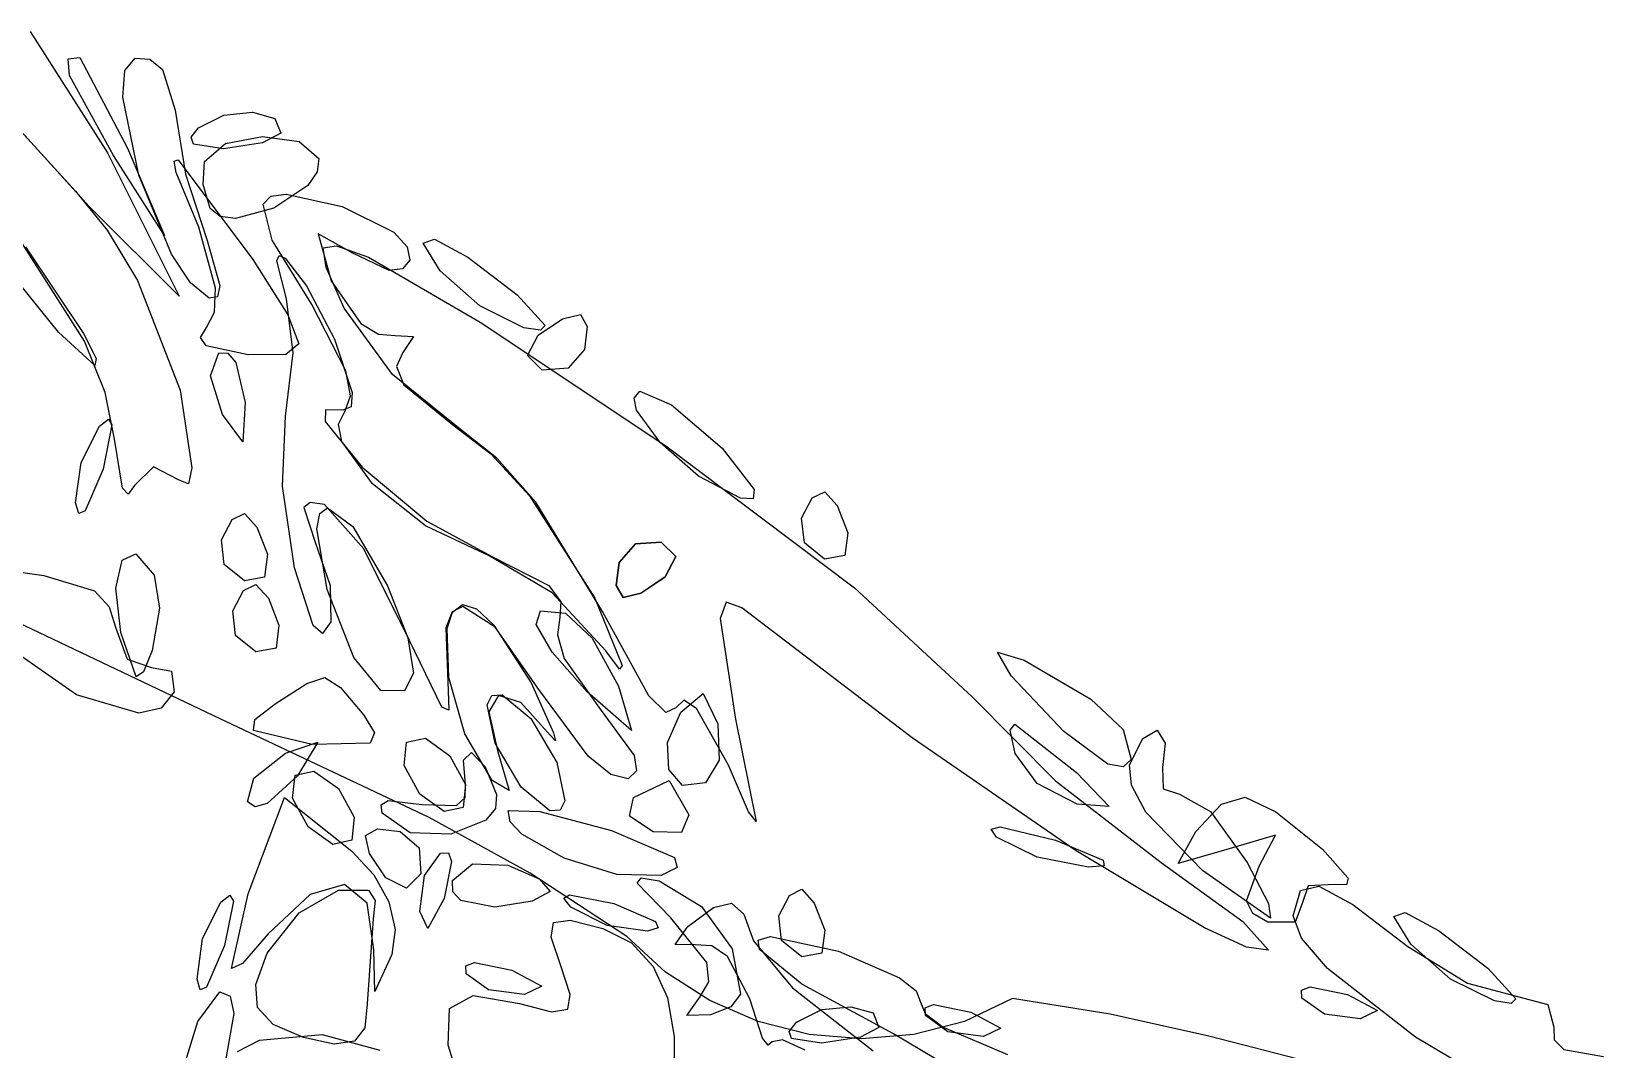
# Model space of a CAD drawing. Extents: x -886 to 651, y -59 to 942.
# Drawn here: x -323.08 to -292.99, y 203.88 to 223.37 of the extents above; entities that cross this region are included whole.
import ezdxf

# ---------------------------------------------------------------- set-up
doc = ezdxf.new("R2010")
doc.units = 0

msp = doc.modelspace()

# ---------------------------------------------------------------- linework, layer by layer
at = {"layer": 'IMAGES'}
for p, q in [((-319.465303, 210.210328), (-323.460907, 212.110918)), ((-315.467437, 208.317135), (-319.465303, 210.210328)), ((-313.53474, 207.251569), (-315.467437, 208.317135)), ((-311.68198, 206.04176), (-313.53474, 207.251569)), ((-310.942473, 205.357792), (-311.68198, 206.04176)), ((-310.09676, 204.812631), (-310.942473, 205.357792)), ((-309.171876, 204.413333), (-310.09676, 204.812631)), ((-304.30609, 204.85174), (-305.221314, 204.415887)), ((-302.431943, 204.553395), (-304.30609, 204.85174)), ((-308.194855, 204.166954), (-309.171876, 204.413333)), ((-305.221314, 204.415887), (-306.19254, 204.161175)), ((-300.5492, 204.13241), (-302.431943, 204.553395)), ((-307.192731, 204.080549), (-308.194855, 204.166954)), ((-306.19254, 204.161175), (-307.192731, 204.080549)), ((-297.968073, 203.466546), (-300.5492, 204.13241))]:
    msp.add_line(p, q, dxfattribs=at)
at = {"layer": 'Layer 1'}
for p, q in [((-323.098032, 223.367303), (-321.622, 221.04464)), ((-322.375791, 222.840598), (-322.14916, 222.86919)), ((-322.34665, 222.526551), (-322.375791, 222.840598)), ((-322.14916, 222.86919), (-321.23797, 221.13285)), ((-321.289322, 222.61823), (-321.09253, 222.85757)), ((-321.09253, 222.85757), (-320.809562, 222.835789)), ((-320.809562, 222.835789), (-320.570786, 222.639915)), ((-320.570786, 222.639915), (-320.32637, 221.85718)), ((-321.50422, 220.99313), (-322.34665, 222.526551)), ((-321.324766, 222.106341), (-321.289322, 222.61823)), ((-321.020599, 220.618391), (-321.324766, 222.106341)), ((-320.32639, 221.85718), (-320.127757, 220.636771)), ((-320.32637, 221.85718), (-320.32639, 221.85718)), ((-319.88284, 221.52427), (-319.396453, 221.765017)), ((-319.396453, 221.765017), (-318.844298, 221.818847)), ((-318.844298, 221.818847), (-318.41744, 221.698704)), ((-323.283484, 221.462652), (-322.23616, 220.3072)), ((-320.020837, 221.342281), (-319.88284, 221.52427)), ((-318.30695, 221.41753), (-318.658126, 221.234894)), ((-318.41744, 221.698704), (-318.30695, 221.41753)), ((-318.30695, 221.41753), (-318.30695, 221.41753)), ((-321.97086, 220.0176), (-323.205255, 221.377464)), ((-321.23797, 221.13285), (-320.52977, 219.45977)), ((-321.23797, 221.13285), (-321.23797, 221.13285)), ((-319.978159, 221.207271), (-320.020837, 221.342281)), ((-319.40129, 221.1205), (-319.978159, 221.207271)), ((-319.76624, 220.87405), (-319.365392, 221.221918)), ((-318.658126, 221.234894), (-319.40129, 221.1205)), ((-319.365392, 221.221918), (-318.656223, 221.353118)), ((-318.656223, 221.353118), (-317.954849, 221.259284)), ((-317.954849, 221.259284), (-317.57739, 220.93205)), ((-321.622, 221.04464), (-320.24737, 218.29872)), ((-320.52977, 219.45977), (-321.50422, 220.99313)), ((-320.344427, 220.88668), (-320.267179, 220.906205)), ((-320.305916, 220.666358), (-320.344427, 220.88668)), ((-320.267179, 220.906205), (-318.84121, 219.00066)), ((-319.788145, 220.43474), (-319.76624, 220.87405)), ((-317.57739, 220.932), (-317.606905, 220.676362)), ((-317.57739, 220.93205), (-317.57739, 220.932)), ((-320.39801, 219.100676), (-321.020599, 220.618391)), ((-319.87349, 219.61846), (-320.305916, 220.666358)), ((-320.127757, 220.636771), (-319.71608, 219.36684)), ((-317.606905, 220.676362), (-317.789026, 220.419824)), ((-322.23616, 220.3072), (-321.626543, 219.564438)), ((-319.65378, 219.97863), (-319.788145, 220.43474)), ((-318.498338, 220.212033), (-318.20052, 220.251254)), ((-317.789026, 220.419824), (-318.437321, 219.983828)), ((-318.20052, 220.251254), (-317.13085, 220.01369)), ((-320.24737, 218.29872), (-321.97086, 220.0176)), ((-319.468284, 219.821716), (-319.65378, 219.97863)), ((-318.437321, 219.983828), (-319.174748, 219.783575)), ((-318.641209, 220.057525), (-318.498338, 220.212033)), ((-318.471306, 219.372786), (-318.641209, 220.057525)), ((-317.13085, 220.01369), (-316.144236, 219.522528)), ((-319.551769, 218.451288), (-319.87349, 219.61846)), ((-319.174748, 219.783575), (-319.468284, 219.821716)), ((-322.063424, 217.440437), (-323.335973, 219.439012)), ((-321.626543, 219.564438), (-321.044966, 218.598766)), ((-319.71608, 219.36684), (-319.471621, 218.503362)), ((-317.7092, 218.13732), (-318.471306, 219.372786)), ((-316.92428, 219.12219), (-317.591421, 219.493791)), ((-317.591421, 219.493791), (-317.33889, 218.59277)), ((-316.144236, 219.522528), (-315.884709, 219.242834)), ((-315.583317, 219.315272), (-315.365755, 219.390441)), ((-315.25383, 218.78366), (-315.583317, 219.315272)), ((-315.365755, 219.390441), (-314.724517, 219.047615)), ((-323.18777, 219.24392), (-322.078395, 217.583543)), ((-320.035426, 218.55158), (-320.39801, 219.100676)), ((-318.379938, 218.972608), (-318.335843, 219.078251)), ((-318.335843, 219.078251), (-318.218345, 219.027396)), ((-318.218345, 219.027396), (-317.815222, 218.499797)), ((-317.495791, 219.222209), (-317.239187, 219.26185)), ((-317.435065, 218.849881), (-317.495791, 219.222209)), ((-317.239187, 219.26185), (-316.62836, 219.0464)), ((-316.229899, 218.790444), (-316.92428, 219.12219)), ((-316.62836, 219.0464), (-314.491651, 217.800869)), ((-315.884709, 219.242834), (-315.83761, 218.98539)), ((-314.724517, 219.047615), (-313.78298, 218.32524)), ((-322.561259, 217.607536), (-323.64412, 218.95548)), ((-318.84121, 219.00066), (-318.84118, 219.00066)), ((-318.84118, 219.00066), (-318.172682, 217.9446)), ((-318.19584, 218.24822), (-318.379938, 218.972608)), ((-317.0939, 218.06727), (-317.435065, 218.849881)), ((-315.978061, 218.819805), (-316.229899, 218.790444)), ((-315.83734, 218.98531), (-315.978061, 218.819805)), ((-315.83761, 218.98539), (-315.83734, 218.98531)), ((-314.493896, 218.115326), (-315.25383, 218.78366)), ((-321.044966, 218.598766), (-320.22932, 216.49857)), ((-319.67498, 218.26015), (-320.035426, 218.55158)), ((-319.575164, 217.990923), (-319.551769, 218.451288)), ((-319.471621, 218.503362), (-319.51665, 218.286067)), ((-317.815222, 218.499797), (-317.27473, 217.47702)), ((-317.33889, 218.59277), (-316.774885, 217.77485)), ((-319.51665, 218.286067), (-319.67498, 218.26015)), ((-318.065887, 217.212884), (-318.19584, 218.24822)), ((-317.06185, 216.870735), (-317.7092, 218.13732)), ((-313.65648, 217.69558), (-314.493896, 218.115326)), ((-313.78298, 218.32524), (-313.247042, 217.734688)), ((-313.78298, 218.32524), (-313.78298, 218.32524)), ((-319.72777, 217.69678), (-319.575164, 217.990923)), ((-318.172682, 217.9446), (-317.959497, 217.387681)), ((-316.16862, 216.798798), (-317.0939, 218.06727)), ((-313.37887, 217.55336), (-312.916349, 217.865084)), ((-312.916349, 217.865084), (-312.57244, 217.94751)), ((-312.57244, 217.94751), (-312.443066, 217.717569)), ((-321.86392, 216.96991), (-322.561259, 217.607536)), ((-322.078395, 217.583543), (-321.837576, 217.108574)), ((-319.84209, 217.507), (-319.72777, 217.69678)), ((-319.734144, 217.348446), (-319.84209, 217.507)), ((-316.774885, 217.77485), (-316.436297, 217.568941)), ((-316.436297, 217.568941), (-316.11359, 217.54427)), ((-316.11359, 217.54427), (-315.768232, 217.528014)), ((-315.768232, 217.528014), (-315.97, 217.22219)), ((-314.491651, 217.800869), (-310.93424, 215.43234)), ((-313.333458, 217.645557), (-313.65648, 217.69558)), ((-313.582136, 217.160837), (-313.37887, 217.55336)), ((-313.247042, 217.734688), (-313.333458, 217.645557)), ((-312.443066, 217.717569), (-312.49634, 217.27831)), ((-321.665137, 216.456104), (-322.063424, 217.440437)), ((-318.92718, 217.17439), (-319.734144, 217.348446)), ((-319.648691, 216.77598), (-319.4919, 217.21617)), ((-319.4919, 217.21617), (-319.318411, 217.211068)), ((-319.318411, 217.211068), (-319.165387, 217.029599)), ((-318.21264, 215.99985), (-318.065887, 217.212884)), ((-317.959497, 217.387681), (-318.208654, 217.180684)), ((-317.27478, 217.47704), (-316.939834, 216.454858)), ((-317.27473, 217.47702), (-317.27478, 217.47704)), ((-315.97, 217.22219), (-316.091707, 216.950132)), ((-312.49634, 217.27831), (-312.808869, 216.919839)), ((-312.49634, 217.27831), (-312.49634, 217.27831)), ((-321.837576, 217.108574), (-321.86392, 216.96991)), ((-319.165387, 217.029599), (-318.987, 216.2627)), ((-318.208654, 217.180684), (-318.92718, 217.17439)), ((-316.091707, 216.950132), (-315.953594, 216.604327)), ((-313.30277, 216.88416), (-313.582136, 217.160837)), ((-312.808869, 216.919839), (-313.30277, 216.88416)), ((-319.419, 216.036), (-319.648691, 216.77598)), ((-316.973675, 216.390991), (-317.06185, 216.870735)), ((-314.87005, 215.75006), (-316.16862, 216.798798)), ((-315.953594, 216.604327), (-314.98504, 215.81587)), ((-321.48918, 215.56258), (-321.665137, 216.456104)), ((-320.22932, 216.49857), (-320.009305, 215.010772)), ((-317.07045, 216.10263), (-316.973675, 216.390991)), ((-316.939834, 216.454858), (-316.960996, 216.177567)), ((-311.543145, 216.3458), (-311.43504, 216.48141)), ((-311.49623, 216.116643), (-311.543145, 216.3458)), ((-311.43504, 216.48141), (-310.828154, 216.218694)), ((-319.030762, 215.51341), (-319.419, 216.036)), ((-318.987, 216.2627), (-319.030762, 215.51341)), ((-318.987, 216.2627), (-318.987, 216.2627)), ((-317.446655, 216.121704), (-317.452922, 215.899545)), ((-317.11491, 216.1157), (-317.446655, 216.121704)), ((-317.198918, 215.849769), (-317.07045, 216.10263)), ((-316.960996, 216.177567), (-317.11491, 216.1157)), ((-311.048166, 215.495799), (-311.49623, 216.116643)), ((-310.828154, 216.218694), (-309.85775, 215.38894)), ((-322.124012, 215.114681), (-321.77241, 215.81195)), ((-321.77241, 215.81195), (-321.604366, 215.94554)), ((-321.53562, 215.833981), (-321.70491, 214.98404)), ((-321.604366, 215.94554), (-321.53562, 215.833981)), ((-318.271632, 214.664334), (-318.21264, 215.99985)), ((-317.452922, 215.899545), (-316.746125, 215.023112)), ((-317.136722, 215.514388), (-317.198918, 215.849769)), ((-314.98504, 215.81587), (-314.286582, 215.278037)), ((-314.171535, 215.19877), (-314.87005, 215.75006)), ((-321.336482, 214.623503), (-321.48918, 215.56258)), ((-316.550812, 214.70712), (-317.136722, 215.514388)), ((-310.312502, 214.8551), (-311.048166, 215.495799)), ((-310.93424, 215.43234), (-310.9342, 215.43234)), ((-310.9342, 215.43234), (-307.328284, 212.713604)), ((-322.23083, 214.3411), (-322.124012, 215.114681)), ((-314.286582, 215.278037), (-313.546886, 214.476399)), ((-313.426092, 214.357303), (-314.171535, 215.19877)), ((-309.85775, 215.38894), (-309.247861, 214.597967)), ((-309.85775, 215.38894), (-309.85775, 215.38894)), ((-321.70487, 214.98404), (-322.048468, 214.18845)), ((-321.70491, 214.98404), (-321.70487, 214.98404)), ((-320.739021, 215.029742), (-321.10565, 214.67429)), ((-320.25012, 214.77468), (-320.739021, 215.029742)), ((-320.009305, 215.010772), (-320.072453, 214.707981)), ((-316.746125, 215.023112), (-315.508733, 213.991149)), ((-309.51089, 214.43077), (-310.312502, 214.8551)), ((-321.224541, 214.51059), (-321.336482, 214.623503)), ((-321.10565, 214.67429), (-321.224541, 214.51059)), ((-320.072453, 214.707981), (-320.25012, 214.77468)), ((-318.044809, 213.096521), (-318.271632, 214.664334)), ((-315.533672, 213.902934), (-316.550812, 214.70712)), ((-309.247861, 214.597967), (-309.264629, 214.420835)), ((-308.13354, 214.438153), (-307.89644, 214.55387)), ((-307.89644, 214.55387), (-307.66026, 214.290637)), ((-322.168432, 214.135697), (-322.23083, 214.3411)), ((-317.743089, 214.351443), (-317.862559, 214.250642)), ((-317.862559, 214.250642), (-317.64681, 213.59094)), ((-317.46942, 214.31024), (-317.743089, 214.351443)), ((-317.559273, 214.141129), (-317.414157, 214.248315)), ((-316.717367, 213.459609), (-317.46942, 214.31024)), ((-317.414157, 214.248315), (-316.924112, 213.88772)), ((-313.546886, 214.476399), (-312.29663, 212.51496)), ((-312.15126, 212.26169), (-313.426092, 214.357303)), ((-309.264629, 214.420835), (-309.51089, 214.43077)), ((-308.33926, 214.04639), (-308.13354, 214.438153)), ((-307.66026, 214.290637), (-307.45675, 213.77134)), ((-322.048468, 214.18845), (-322.168432, 214.135697)), ((-319.44131, 213.63404), (-319.235599, 214.025802)), ((-319.235599, 214.025802), (-318.9985, 214.14152)), ((-318.9985, 214.14152), (-318.762315, 213.878284)), ((-317.618292, 213.843528), (-317.559273, 214.141129)), ((-314.30625, 213.32394), (-315.533672, 213.902934)), ((-315.508733, 213.991149), (-314.25496, 213.3084)), ((-308.285734, 213.573833), (-308.33926, 214.04639)), ((-319.387792, 213.161479), (-319.44131, 213.63404)), ((-318.762315, 213.878284), (-318.5588, 213.35899)), ((-317.41957, 212.6808), (-317.618292, 213.843528)), ((-316.924112, 213.88772), (-316.2651, 212.7543)), ((-307.45675, 213.77134), (-307.512484, 213.33283)), ((-307.45675, 213.77134), (-307.45675, 213.77134)), ((-321.341975, 213.245014), (-321.077542, 213.364998)), ((-321.077542, 213.364998), (-320.72836, 212.95841)), ((-318.5588, 213.35899), (-318.614539, 212.92048)), ((-318.5588, 213.35899), (-318.5588, 213.35899)), ((-317.64681, 213.59094), (-317.358671, 212.760202)), ((-315.84077, 211.7048), (-316.717367, 213.459609)), ((-313.11091, 212.622529), (-314.30625, 213.32394)), ((-314.25496, 213.3084), (-313.17424, 212.757449)), ((-311.519726, 213.556796), (-311.83226, 213.19834)), ((-311.8318, 213.19789), (-311.519266, 213.556361)), ((-311.02582, 213.59249), (-311.519726, 213.556796)), ((-311.519266, 213.556361), (-311.02536, 213.59204)), ((-310.746439, 213.315809), (-311.02582, 213.59249)), ((-311.02536, 213.59204), (-310.746001, 213.315359)), ((-310.94972, 212.92329), (-310.746439, 213.315809)), ((-310.746001, 213.315359), (-310.94926, 212.92284)), ((-307.89956, 213.26386), (-308.285734, 213.573833)), ((-307.512484, 213.33283), (-307.89956, 213.26386)), ((-323.420002, 213.035639), (-322.84173, 212.95376)), ((-321.458651, 212.70721), (-321.341975, 213.245014)), ((-319.00162, 212.85151), (-319.387792, 213.161479)), ((-317.685826, 211.996238), (-318.044809, 213.096521)), ((-311.83225, 213.19834), (-311.885531, 212.75907)), ((-311.88507, 212.758631), (-311.8318, 213.19789)), ((-311.83226, 213.19834), (-311.83225, 213.19834)), ((-322.84173, 212.95376), (-321.869321, 212.656586)), ((-321.36456, 211.86034), (-321.458651, 212.70721)), ((-320.7284, 212.95841), (-320.628261, 212.323069)), ((-320.72836, 212.95841), (-320.7284, 212.95841)), ((-319.016645, 212.665152), (-318.77955, 212.78087)), ((-318.614539, 212.92048), (-319.00162, 212.85151)), ((-318.77955, 212.78087), (-318.543365, 212.517637)), ((-317.358671, 212.760202), (-317.34834, 212.06331)), ((-316.2651, 212.7543), (-316.2651, 212.75428)), ((-316.2651, 212.75428), (-315.875352, 211.760617)), ((-313.17424, 212.757449), (-312.943756, 212.446758)), ((-311.885531, 212.75907), (-311.75615, 212.52914)), ((-311.7557, 212.52869), (-311.88507, 212.758631)), ((-311.412238, 212.611555), (-310.94972, 212.92329)), ((-310.94927, 212.92284), (-311.411787, 212.611113)), ((-310.94926, 212.92284), (-310.94927, 212.92284)), ((-307.328284, 212.713604), (-305.07497, 210.62606)), ((-321.869321, 212.656586), (-321.5873, 212.35032)), ((-319.22236, 212.27339), (-319.016645, 212.665152)), ((-318.543365, 212.517637), (-318.33985, 211.99834)), ((-316.909744, 211.382229), (-317.41957, 212.6808)), ((-315.018801, 212.247751), (-314.82624, 212.39571)), ((-314.82624, 212.39571), (-314.561387, 212.313394)), ((-312.08516, 211.51218), (-313.11091, 212.622529)), ((-312.943756, 212.446758), (-312.9637, 212.15186)), ((-312.29663, 212.51496), (-311.773974, 211.228597)), ((-311.75615, 212.52914), (-311.412238, 212.611555)), ((-311.411787, 212.611113), (-311.7557, 212.52869)), ((-309.780175, 212.438892), (-309.897804, 212.128845)), ((-309.48407, 212.33155), (-309.780175, 212.438892)), ((-321.5873, 212.35032), (-321.47016, 211.95979)), ((-320.628261, 212.323069), (-320.7666, 211.51798)), ((-319.168838, 211.800832), (-319.22236, 212.27339)), ((-315.024426, 212.254253), (-315.145814, 211.950733)), ((-315.121965, 211.938252), (-315.018801, 212.247751)), ((-314.82039, 212.357795), (-315.024426, 212.254253)), ((-314.202631, 211.964389), (-314.82039, 212.357795)), ((-314.561387, 212.313394), (-314.226159, 212.003389)), ((-313.415205, 212.013906), (-313.333148, 212.273045)), ((-313.333148, 212.273045), (-312.85865, 212.22729)), ((-312.9637, 212.15186), (-313.013047, 211.812404)), ((-312.85865, 212.22729), (-312.346431, 211.752186)), ((-311.26292, 210.64903), (-312.15126, 212.26169)), ((-309.897804, 212.128845), (-309.60077, 210.19925)), ((-306.225277, 209.843904), (-309.48407, 212.33155)), ((-321.47016, 211.95979), (-321.243236, 211.348156)), ((-321.07128, 211.013399), (-321.36456, 211.86034)), ((-318.78266, 211.49086), (-319.168838, 211.800832)), ((-318.33985, 211.99834), (-318.395588, 211.55983)), ((-318.33985, 211.99834), (-318.33985, 211.99834)), ((-317.504793, 211.840115), (-317.685826, 211.996238)), ((-317.34834, 212.06331), (-317.504793, 211.840115)), ((-315.145814, 211.950733), (-315.1024, 210.74431)), ((-315.08825, 211.001524), (-315.121965, 211.938252)), ((-314.226159, 212.003389), (-313.51648, 210.89706)), ((-313.36904, 210.76941), (-314.202631, 211.964389)), ((-313.114694, 211.485466), (-313.415205, 212.013906)), ((-313.013047, 211.812404), (-312.88033, 211.362343)), ((-322.216362, 210.664883), (-323.482216, 211.550939)), ((-320.7666, 211.51798), (-320.933367, 211.104192)), ((-318.395588, 211.55983), (-318.78266, 211.49086)), ((-315.875352, 211.760617), (-315.7675, 211.084712)), ((-315.22569, 210.433196), (-315.84077, 211.7048)), ((-312.346431, 211.752186), (-311.83995, 210.83588)), ((-311.821867, 211.157692), (-312.08516, 211.51218)), ((-321.243236, 211.348156), (-320.78196, 211.188)), ((-320.78196, 211.188), (-320.395375, 211.118955)), ((-316.39358, 210.74731), (-316.909744, 211.382229)), ((-312.44149, 210.72332), (-313.114694, 211.485466)), ((-312.88033, 211.362343), (-312.17254, 210.36494)), ((-311.773974, 211.228597), (-311.821867, 211.157692)), ((-304.331782, 211.03101), (-304.588587, 211.483169)), ((-304.588587, 211.483169), (-304.082069, 211.331201)), ((-304.082069, 211.331201), (-302.80388, 210.58514)), ((-320.933367, 211.104192), (-321.07128, 211.013399)), ((-320.395375, 211.118955), (-320.348, 210.7263)), ((-317.805692, 210.886715), (-317.459535, 210.998492)), ((-317.459535, 210.998492), (-317.165533, 210.804768)), ((-315.7675, 211.084712), (-315.940568, 210.741849)), ((-314.7814, 209.919316), (-315.08825, 211.001524)), ((-313.51648, 210.89706), (-313.51644, 210.89706)), ((-313.51644, 210.89706), (-313.083901, 209.937454)), ((-303.32, 209.96469), (-304.331782, 211.03101)), ((-321.023772, 210.315717), (-322.216362, 210.664883)), ((-320.348, 210.7263), (-320.593562, 210.412112)), ((-318.41059, 210.49588), (-317.805692, 210.886715)), ((-317.165533, 210.804768), (-316.7171, 210.2791)), ((-315.940568, 210.741849), (-316.39358, 210.74731)), ((-315.1024, 210.74431), (-315.090457, 210.375155)), ((-314.35389, 210.474871), (-314.264457, 210.65324)), ((-314.139454, 210.654144), (-314.323533, 210.3397)), ((-314.264457, 210.65324), (-314.06966, 210.66786)), ((-313.713108, 210.517071), (-314.139454, 210.654144)), ((-314.06966, 210.66786), (-313.519794, 210.212065)), ((-312.421595, 209.492006), (-313.36904, 210.76941)), ((-311.594518, 209.981049), (-312.44149, 210.72332)), ((-311.83995, 210.83588), (-311.594518, 209.981049)), ((-311.83995, 210.83588), (-311.83995, 210.83588)), ((-310.935835, 210.330324), (-311.26292, 210.64903)), ((-310.64894, 210.33709), (-310.219334, 210.694632)), ((-310.219334, 210.694632), (-309.94113, 210.11391)), ((-305.07497, 210.62606), (-303.479884, 209.018849)), ((-320.593562, 210.412112), (-321.023772, 210.315717)), ((-318.798606, 210.191747), (-318.41059, 210.49588)), ((-315.090457, 210.375155), (-315.22569, 210.433196)), ((-314.20063, 209.74045), (-314.35389, 210.474871)), ((-314.323533, 210.3397), (-314.15972, 209.60443)), ((-313.15012, 209.89779), (-313.713108, 210.517071)), ((-312.17254, 210.36494), (-311.545444, 209.507988)), ((-310.7482, 210.41739), (-310.935835, 210.330324)), ((-310.9043, 209.751794), (-310.64894, 210.33709)), ((-310.591417, 210.563208), (-310.7482, 210.41739)), ((-310.34836, 210.404457), (-310.591417, 210.563208)), ((-309.73624, 209.3176), (-310.34836, 210.404457)), ((-302.80388, 210.58514), (-302.187761, 210.002252)), ((-302.80388, 210.58514), (-302.80388, 210.58514)), ((-318.829451, 209.981679), (-318.798606, 210.191747)), ((-316.7171, 210.2791), (-316.509971, 209.942516)), ((-316.7171, 210.2791), (-316.7171, 210.2791)), ((-313.519794, 210.212065), (-313.02395, 209.37371)), ((-309.94113, 210.11391), (-309.94114, 210.11389)), ((-309.94114, 210.11389), (-309.915866, 209.414497)), ((-309.60077, 210.19925), (-309.208444, 208.24212)), ((-304.350524, 209.993306), (-304.255896, 210.102982)), ((-304.2552, 209.54609), (-304.350524, 209.993306)), ((-304.255896, 210.102982), (-303.07853, 209.17936)), ((-302.187761, 210.002252), (-302.03452, 209.42928)), ((-301.812273, 209.832636), (-301.53553, 209.98923)), ((-301.53553, 209.98923), (-301.384816, 209.741464)), ((-317.70479, 209.71701), (-318.829451, 209.981679)), ((-318.21197, 209.54985), (-317.595582, 209.759332)), ((-317.595582, 209.759332), (-317.98526, 209.11785)), ((-316.593849, 209.743295), (-317.70479, 209.71701)), ((-316.509971, 209.942516), (-316.593849, 209.743295)), ((-315.94696, 209.31717), (-315.901424, 209.758862)), ((-315.901424, 209.758862), (-315.53887, 209.83547)), ((-315.53887, 209.83547), (-315.070406, 209.499856)), ((-314.25772, 209.02542), (-314.7814, 209.919316)), ((-313.704791, 208.902095), (-314.20063, 209.74045)), ((-313.048655, 209.786234), (-313.15012, 209.89779)), ((-313.083901, 209.937454), (-313.048655, 209.786234)), ((-310.87775, 209.236751), (-310.9043, 209.751794)), ((-303.086582, 207.680373), (-306.225277, 209.843904)), ((-302.475814, 209.33694), (-303.32, 209.96469)), ((-302.06455, 209.32739), (-301.812273, 209.832636)), ((-301.384816, 209.741464), (-301.43553, 209.27448)), ((-318.821406, 209.071397), (-318.21197, 209.54985)), ((-315.070406, 209.499856), (-314.77028, 208.95044)), ((-314.810205, 209.418471), (-314.6554, 209.55983)), ((-314.76932, 208.94985), (-314.810205, 209.418471)), ((-314.6554, 209.55983), (-314.394316, 209.28752)), ((-314.15972, 209.60443), (-313.933687, 208.832746)), ((-311.98799, 209.140766), (-312.421595, 209.492006)), ((-311.545444, 209.507988), (-311.500067, 209.209953)), ((-309.915866, 209.414497), (-310.17584, 208.98164)), ((-303.831877, 208.971594), (-304.2552, 209.54609)), ((-302.03452, 209.42928), (-302.1884, 209.286259)), ((-317.98526, 209.11785), (-318.567779, 208.588098)), ((-318.07815, 208.68988), (-318.032613, 209.131565)), ((-318.032613, 209.131565), (-317.67005, 209.20818)), ((-317.98526, 209.11785), (-317.98526, 209.11785)), ((-317.67005, 209.20818), (-317.201588, 208.872557)), ((-315.646842, 208.767757), (-315.94696, 209.31717)), ((-314.394316, 209.28752), (-314.17971, 208.76153)), ((-313.02395, 209.37371), (-312.870691, 208.639289)), ((-313.02395, 209.37371), (-313.02395, 209.37371)), ((-311.65607, 209.05614), (-311.98799, 209.140766)), ((-311.500067, 209.209953), (-311.65607, 209.05614)), ((-310.61852, 208.933015), (-310.87775, 209.236751)), ((-309.353226, 208.427471), (-309.73624, 209.3176)), ((-303.07853, 209.17936), (-303.0785, 209.17936)), ((-303.0785, 209.17936), (-302.453226, 208.528695)), ((-302.1884, 209.286259), (-302.475814, 209.33694)), ((-302.027176, 208.934402), (-302.06455, 209.32739)), ((-301.43555, 209.27448), (-301.419876, 208.868559)), ((-301.43553, 209.27448), (-301.43555, 209.27448)), ((-318.94248, 208.62008), (-318.821406, 209.071397)), ((-317.201588, 208.872557), (-316.90147, 208.32314)), ((-314.77028, 208.95044), (-314.815817, 208.508751)), ((-314.779448, 208.702373), (-314.76932, 208.94985)), ((-314.77028, 208.95044), (-314.77028, 208.95044)), ((-313.933687, 208.832746), (-314.25772, 209.02542)), ((-313.15493, 208.4463), (-313.704791, 208.902095)), ((-311.55366, 208.70034), (-310.87312, 209.02615)), ((-310.87312, 209.02615), (-310.49819, 208.37139)), ((-310.17584, 208.98164), (-310.61852, 208.933015)), ((-303.0672, 208.57571), (-303.831877, 208.971594)), ((-303.479884, 209.018849), (-301.45651, 207.45495)), ((-301.751804, 208.421416), (-302.027176, 208.934402)), ((-301.419876, 208.868559), (-301.10943, 208.76755)), ((-318.796811, 208.525706), (-318.94248, 208.62008)), ((-318.93015, 206.85813), (-318.23604, 208.69872)), ((-318.567779, 208.588098), (-318.796811, 208.525706)), ((-318.23604, 208.69872), (-316.94265, 207.67092)), ((-317.778024, 208.140462), (-318.07815, 208.68988)), ((-316.385074, 208.561732), (-316.247239, 208.646752)), ((-316.36714, 208.39986), (-316.385074, 208.561732)), ((-316.247239, 208.646752), (-315.60437, 208.56462)), ((-315.17838, 208.43214), (-315.646842, 208.767757)), ((-315.60437, 208.56462), (-314.940264, 208.54725)), ((-314.815817, 208.508751), (-315.17838, 208.43214)), ((-314.940264, 208.54725), (-314.779448, 208.702373)), ((-314.199257, 208.488549), (-314.380209, 208.265953)), ((-314.17971, 208.76153), (-314.199257, 208.488549)), ((-314.17971, 208.76153), (-314.17971, 208.76153)), ((-312.870691, 208.639289), (-312.960127, 208.46092)), ((-311.631549, 208.344719), (-311.55366, 208.70034)), ((-302.453226, 208.528695), (-303.0672, 208.57571)), ((-301.10943, 208.76755), (-300.514548, 208.430279)), ((-300.79266, 208.05316), (-300.305837, 208.575177)), ((-300.305837, 208.575177), (-299.852375, 208.708216)), ((-299.852375, 208.708216), (-299.263681, 208.428563)), ((-316.90147, 208.32314), (-316.947006, 207.881455)), ((-316.90147, 208.32314), (-316.90147, 208.32314)), ((-315.829395, 208.026347), (-316.36714, 208.39986)), ((-314.380209, 208.265953), (-315.048594, 208.001301)), ((-313.914234, 208.232814), (-313.95641, 208.44942)), ((-313.95641, 208.44942), (-313.345894, 208.431001)), ((-313.691853, 207.996602), (-313.914234, 208.232814)), ((-313.345894, 208.431001), (-311.97682, 208.07002)), ((-312.960127, 208.46092), (-313.15493, 208.4463)), ((-311.17873, 208.04558), (-311.631549, 208.344719)), ((-310.49819, 208.37139), (-310.636144, 208.034478)), ((-310.49819, 208.37139), (-310.49819, 208.37139)), ((-309.208444, 208.24212), (-309.353226, 208.427471)), ((-300.67009, 207.30137), (-301.751804, 208.421416)), ((-300.514548, 208.430279), (-299.81495, 207.45628)), ((-299.263681, 208.428563), (-298.37116, 207.7125)), ((-317.30956, 207.80484), (-317.778024, 208.140462)), ((-316.947006, 207.881455), (-317.30956, 207.80484)), ((-316.68707, 207.97229), (-316.457125, 208.101664)), ((-316.604644, 207.628381), (-316.68707, 207.97229)), ((-316.457125, 208.101664), (-316.01787, 208.04839)), ((-316.01787, 208.04839), (-315.659395, 207.735865)), ((-315.048594, 208.001301), (-315.829395, 208.026347)), ((-312.881682, 207.539627), (-313.691853, 207.996602)), ((-311.97682, 208.07002), (-310.770285, 207.550155)), ((-310.636144, 208.034478), (-311.17873, 208.04558)), ((-304.713846, 208.097172), (-304.537346, 208.139243)), ((-304.60684, 207.94088), (-304.713846, 208.097172)), ((-303.829295, 207.558866), (-304.60684, 207.94088)), ((-304.537346, 208.139243), (-303.48152, 207.88768)), ((-303.48152, 207.88768), (-302.570337, 207.499385)), ((-301.131289, 207.436387), (-300.79266, 208.05316)), ((-299.271941, 207.982186), (-300.20295, 207.70799)), ((-299.58024, 207.39005), (-299.271941, 207.982186)), ((-316.94265, 207.67092), (-316.94265, 207.67089)), ((-316.94265, 207.67089), (-316.522953, 207.222442)), ((-316.29292, 207.16586), (-316.604644, 207.628381)), ((-315.659395, 207.735865), (-315.62372, 207.24196)), ((-315.557434, 207.205517), (-315.24824, 207.63345)), ((-315.24824, 207.63345), (-315.098607, 207.640615)), ((-315.098607, 207.640615), (-315.035849, 207.479254)), ((-300.626357, 206.203965), (-303.086582, 207.680373)), ((-300.20295, 207.70799), (-301.131289, 207.436387)), ((-298.37116, 207.7125), (-297.881446, 207.154746)), ((-298.37116, 207.7125), (-298.37116, 207.7125)), ((-315.035849, 207.479254), (-315.17994, 206.76495)), ((-315.02192, 207.11143), (-314.63724, 207.433107)), ((-314.63724, 207.433107), (-313.9618, 207.40626)), ((-313.9618, 207.40626), (-313.359696, 207.144079)), ((-311.876313, 207.227032), (-312.881682, 207.539627)), ((-310.717188, 207.358224), (-311.02616, 207.20735)), ((-310.770285, 207.550155), (-310.717188, 207.358224)), ((-302.84862, 207.36895), (-303.829295, 207.558866)), ((-302.84861, 207.36894), (-302.84862, 207.36895)), ((-302.550408, 207.393423), (-302.84861, 207.36894)), ((-302.570337, 207.499385), (-302.550408, 207.393423)), ((-301.45651, 207.45495), (-299.892826, 206.329876)), ((-299.364694, 206.392729), (-300.67009, 207.30137)), ((-299.826011, 206.723576), (-299.58024, 207.39005)), ((-299.81495, 207.45628), (-299.407318, 206.671287)), ((-317.08352, 207.036232), (-317.742228, 206.844873)), ((-316.649834, 206.678843), (-317.08352, 207.036232)), ((-316.522953, 207.222442), (-316.239555, 206.702026)), ((-315.900397, 206.962598), (-316.29292, 207.16586)), ((-315.62372, 207.24196), (-315.900397, 206.962598)), ((-315.64612, 206.52026), (-315.557434, 207.205517)), ((-315.62372, 207.24196), (-315.62372, 207.24196)), ((-315.012922, 206.895174), (-315.02192, 207.11143)), ((-313.359696, 207.144079), (-313.15135, 206.89998)), ((-311.02616, 207.20735), (-311.876313, 207.227032)), ((-311.486887, 207.058444), (-311.409367, 207.1606)), ((-310.84248, 206.3998), (-311.486887, 207.058444)), ((-311.409367, 207.1606), (-311.06466, 207.10907)), ((-311.06466, 207.10907), (-310.253804, 206.617723)), ((-311.02616, 207.20735), (-311.02616, 207.20735)), ((-298.789754, 206.922548), (-298.441772, 207.004839)), ((-298.644005, 207.007373), (-298.76794, 206.65276)), ((-298.13511, 207.03881), (-298.644005, 207.007373)), ((-298.441772, 207.004839), (-297.789932, 206.65518)), ((-297.911484, 207.030498), (-298.13511, 207.03881)), ((-297.881446, 207.154746), (-297.911484, 207.030498)), ((-319.801153, 205.999644), (-319.44955, 206.69692)), ((-319.44955, 206.69692), (-319.281502, 206.830505)), ((-319.212756, 206.718946), (-319.38205, 205.869)), ((-319.281502, 206.830505), (-319.212756, 206.718946)), ((-319.248836, 205.426306), (-318.93015, 206.85813)), ((-317.742228, 206.844873), (-318.54414, 206.09233)), ((-317.951676, 206.49583), (-317.200181, 206.930427)), ((-317.200181, 206.930427), (-316.623828, 206.925994)), ((-316.52299, 205.78514), (-316.649834, 206.678843)), ((-316.623828, 206.925994), (-316.499971, 206.727184)), ((-316.499971, 206.727184), (-316.53827, 206.38027)), ((-316.239555, 206.702026), (-316.116987, 206.173055)), ((-315.17988, 206.76494), (-315.488116, 206.190927)), ((-315.17994, 206.76495), (-315.17988, 206.76494)), ((-314.85712, 206.727629), (-315.012922, 206.895174)), ((-314.21148, 206.60515), (-314.85712, 206.727629)), ((-313.492479, 206.717997), (-314.21148, 206.60515)), ((-313.15135, 206.89998), (-313.492479, 206.717997)), ((-313.15135, 206.89998), (-313.15135, 206.89998)), ((-312.891111, 206.77205), (-312.779529, 206.840798)), ((-312.75754, 206.604), (-312.891111, 206.77205)), ((-312.779529, 206.840798), (-311.92962, 206.6715)), ((-310.024669, 206.596982), (-309.682342, 206.679262)), ((-309.682342, 206.679262), (-309.44175, 206.469841)), ((-308.77588, 206.43637), (-308.570169, 206.828136)), ((-308.570169, 206.828136), (-308.33307, 206.94385)), ((-308.33307, 206.94385), (-308.09689, 206.680618)), ((-308.09689, 206.680618), (-307.89338, 206.16132)), ((-299.702436, 206.478776), (-299.826011, 206.723576)), ((-298.93179, 206.43449), (-298.789754, 206.922548)), ((-318.56266, 205.72446), (-317.951676, 206.49583)), ((-316.53827, 206.38027), (-316.65485, 204.74909)), ((-316.53827, 206.38027), (-316.53827, 206.38027)), ((-315.488116, 206.190927), (-315.64612, 206.52026)), ((-312.060264, 206.252406), (-312.75754, 206.604)), ((-311.92962, 206.6715), (-311.134035, 206.327899)), ((-310.152612, 205.544081), (-310.84248, 206.3998)), ((-310.51392, 206.23286), (-310.024669, 206.596982)), ((-310.253804, 206.617723), (-309.66527, 205.80308)), ((-309.44175, 206.469841), (-309.2577, 205.95886)), ((-308.722363, 205.963816), (-308.77588, 206.43637)), ((-299.41827, 206.31754), (-299.702436, 206.478776)), ((-299.407318, 206.671287), (-299.364694, 206.392729)), ((-298.772302, 206.009785), (-298.93179, 206.43449)), ((-298.76794, 206.65276), (-298.897025, 206.313093)), ((-297.789932, 206.65518), (-296.73632, 205.84739)), ((-297.008502, 206.425637), (-296.790939, 206.500805)), ((-296.67901, 205.89402), (-297.008502, 206.425637)), ((-296.790939, 206.500805), (-296.149699, 206.157976)), ((-318.54414, 206.09233), (-319.037493, 205.52304)), ((-316.116987, 206.173055), (-316.17978, 205.69894)), ((-313.132595, 206.027621), (-313.085185, 206.307728)), ((-313.085185, 206.307728), (-312.768037, 206.351978)), ((-312.768037, 206.351978), (-312.14275, 206.19454)), ((-312.14275, 206.19454), (-311.596053, 205.915994)), ((-311.28669, 206.14559), (-312.060264, 206.252406)), ((-311.081283, 206.207934), (-311.28669, 206.14554)), ((-311.28669, 206.14554), (-311.28669, 206.14559)), ((-311.134035, 206.327899), (-311.081283, 206.207934)), ((-310.760586, 205.889577), (-310.51392, 206.23286)), ((-307.89338, 206.16132), (-307.949114, 205.72281)), ((-307.89338, 206.16132), (-307.89338, 206.16132)), ((-299.825161, 205.836873), (-300.626357, 206.203965)), ((-299.892826, 206.329876), (-299.40297, 205.77769)), ((-298.897025, 206.313093), (-299.41827, 206.31754)), ((-296.149699, 206.157976), (-295.20816, 205.4356)), ((-319.90797, 205.22607), (-319.801153, 205.999644)), ((-319.38201, 205.869), (-319.725608, 205.073419)), ((-319.38205, 205.869), (-319.38201, 205.869)), ((-316.508371, 204.989992), (-316.52299, 205.78514)), ((-312.94867, 205.47749), (-313.132595, 206.027621)), ((-311.596053, 205.915994), (-311.180056, 205.469229)), ((-310.37846, 205.88147), (-310.760586, 205.889577)), ((-310.058428, 205.860833), (-310.37846, 205.88147)), ((-309.754005, 205.659001), (-310.058428, 205.860833)), ((-309.66527, 205.80308), (-309.66524, 205.80307)), ((-309.66524, 205.80307), (-309.506276, 204.934459)), ((-309.2577, 205.95886), (-309.25771, 205.95883)), ((-309.25771, 205.95883), (-308.513754, 205.058799)), ((-309.172134, 205.972861), (-308.936492, 206.038464)), ((-309.143573, 205.789558), (-309.172134, 205.972861)), ((-308.332952, 205.128807), (-309.143573, 205.789558)), ((-308.936492, 206.038464), (-307.63348, 205.75762)), ((-308.33619, 205.65384), (-308.722363, 205.963816)), ((-299.40297, 205.77769), (-299.825161, 205.836873)), ((-298.27734, 205.43094), (-298.772302, 206.009785)), ((-296.73632, 205.84739), (-296.73594, 205.84739)), ((-296.73594, 205.84739), (-295.595757, 205.144284)), ((-295.919077, 205.225686), (-296.67901, 205.89402)), ((-319.037493, 205.52304), (-319.248836, 205.426306)), ((-318.781176, 205.121055), (-318.56266, 205.72446)), ((-316.17978, 205.69894), (-316.508371, 204.989992)), ((-314.762545, 205.478003), (-314.601184, 205.540761)), ((-314.75538, 205.32837), (-314.762545, 205.478003)), ((-314.601184, 205.540761), (-313.88688, 205.39667)), ((-312.764403, 204.927507), (-312.94867, 205.47749)), ((-310.111773, 205.172995), (-310.152612, 205.544081)), ((-309.32965, 204.84746), (-309.754005, 205.659001)), ((-307.949114, 205.72281), (-308.33619, 205.65384)), ((-307.63348, 205.75762), (-306.467013, 205.251855)), ((-319.845572, 205.020667), (-319.90797, 205.22607)), ((-314.327452, 205.019176), (-314.75538, 205.32837)), ((-313.88688, 205.39667), (-313.312869, 205.088426)), ((-311.180056, 205.469229), (-310.903944, 204.86815)), ((-310.28722, 204.87695), (-310.111773, 205.172995)), ((-306.467013, 205.251855), (-306.143609, 204.997126)), ((-296.58855, 204.11524), (-298.27734, 205.43094)), ((-295.08167, 204.80594), (-295.919077, 205.225686)), ((-295.20816, 205.4356), (-294.672227, 204.845055)), ((-295.20816, 205.4356), (-295.20816, 205.4356)), ((-319.892842, 204.415484), (-319.46857, 204.9819)), ((-319.725608, 205.073419), (-319.845572, 205.020667)), ((-319.46857, 204.9819), (-319.27692, 204.900516)), ((-319.27692, 204.900516), (-319.204246, 204.56348)), ((-318.751111, 204.680094), (-318.781176, 205.121055)), ((-315.073533, 204.65908), (-314.626597, 204.911838)), ((-314.626597, 204.911838), (-313.74002, 204.75589)), ((-313.6422, 204.93049), (-314.327452, 205.019176)), ((-313.312869, 205.088426), (-313.64221, 204.93043)), ((-313.64221, 204.93043), (-313.6422, 204.93049)), ((-312.809827, 204.646751), (-312.764403, 204.927507)), ((-310.536572, 204.525519), (-310.28722, 204.87695)), ((-309.506276, 204.934459), (-309.695484, 204.696049)), ((-308.513754, 205.058799), (-306.97122, 203.85306)), ((-306.58286, 204.17412), (-308.332952, 205.128807)), ((-306.143609, 204.997126), (-306.06217, 204.78377)), ((-298.770625, 205.011643), (-298.609264, 205.074401)), ((-298.76346, 204.86201), (-298.770625, 205.011643)), ((-298.609264, 205.074401), (-297.89496, 204.93031)), ((-297.89496, 204.93031), (-297.320947, 204.622074)), ((-295.595757, 205.144284), (-294.61549, 204.88442)), ((-294.61549, 204.88442), (-294.061544, 204.737926)), ((-318.453238, 204.356768), (-318.751111, 204.680094)), ((-316.65485, 204.74909), (-316.693807, 204.29022)), ((-315.100795, 203.957433), (-315.073533, 204.65908)), ((-313.74002, 204.75589), (-313.122511, 204.600965)), ((-313.122511, 204.600965), (-312.809827, 204.646751)), ((-310.903944, 204.86815), (-310.7769, 204.12666)), ((-309.695484, 204.696049), (-310.0792, 204.54137)), ((-309.087666, 204.097206), (-309.32965, 204.84746)), ((-308.43766, 204.4021), (-307.951278, 204.642847)), ((-307.951278, 204.642847), (-307.399122, 204.696677)), ((-307.399122, 204.696677), (-306.972266, 204.576534)), ((-306.972266, 204.576534), (-306.86178, 204.29536)), ((-306.06217, 204.78377), (-305.973541, 204.568179)), ((-306.06217, 204.78377), (-306.06217, 204.78377)), ((-305.976529, 204.675635), (-305.815165, 204.738395)), ((-305.96937, 204.526), (-305.976529, 204.675635)), ((-305.815165, 204.738395), (-305.10086, 204.5943)), ((-305.10086, 204.5943), (-304.526856, 204.286065)), ((-298.335528, 204.552825), (-298.76346, 204.86201)), ((-297.320947, 204.622074), (-297.65028, 204.46407)), ((-294.758647, 204.755923), (-295.08167, 204.80594)), ((-294.672227, 204.845055), (-294.758647, 204.755923)), ((-294.061544, 204.737926), (-293.94634, 204.30737)), ((-320.237687, 203.299257), (-319.892842, 204.415484)), ((-319.204246, 204.56348), (-319.42197, 203.33824)), ((-317.86833, 204.10627), (-318.453238, 204.356768)), ((-316.693807, 204.29022), (-316.896235, 204.036941)), ((-310.0792, 204.54137), (-310.536572, 204.525519)), ((-308.575659, 204.220115), (-308.43766, 204.4021)), ((-306.86178, 204.29536), (-307.212951, 204.112731)), ((-306.86178, 204.29536), (-306.86178, 204.29536)), ((-305.973541, 204.568179), (-305.630607, 204.307362)), ((-305.541434, 204.216815), (-305.96937, 204.526)), ((-305.630607, 204.307362), (-304.39995, 203.78159)), ((-304.526856, 204.286065), (-304.85619, 204.12807)), ((-297.65027, 204.46414), (-298.335528, 204.552825)), ((-297.65028, 204.46407), (-297.65027, 204.46414)), ((-293.94634, 204.30737), (-293.936205, 204.062405)), ((-319.135542, 203.841879), (-318.714111, 204.055844)), ((-318.714111, 204.055844), (-317.51506, 204.16142)), ((-317.28134, 203.979032), (-317.86833, 204.10627)), ((-317.51506, 204.16142), (-316.408575, 203.863215)), ((-316.896235, 204.036941), (-317.28134, 203.979032)), ((-310.7769, 204.1267), (-310.795075, 200.695175)), ((-310.7769, 204.12666), (-310.7769, 204.1267)), ((-308.980668, 203.96171), (-309.087666, 204.097206)), ((-308.90173, 204.02208), (-308.980668, 203.96171)), ((-308.703692, 204.061063), (-308.90173, 204.02208)), ((-308.272459, 203.86732), (-308.703692, 204.061063)), ((-308.532982, 204.085105), (-308.575659, 204.220115)), ((-307.95611, 203.99833), (-308.532982, 204.085105)), ((-307.212951, 204.112731), (-307.95611, 203.99833)), ((-304.846113, 203.146369), (-306.58286, 204.17412)), ((-304.85618, 204.12813), (-305.541434, 204.216815)), ((-304.85619, 204.12807), (-304.85618, 204.12813)), ((-295.300028, 203.348427), (-296.58855, 204.11524)), ((-293.936205, 204.062405), (-293.75602, 203.876026)), ((-314.72835, 202.76671), (-315.100795, 203.957433)), ((-293.75602, 203.876026), (-292.99276, 203.74256))]:
    msp.add_line(p, q, dxfattribs=at)

doc.saveas('drawing.dxf')
